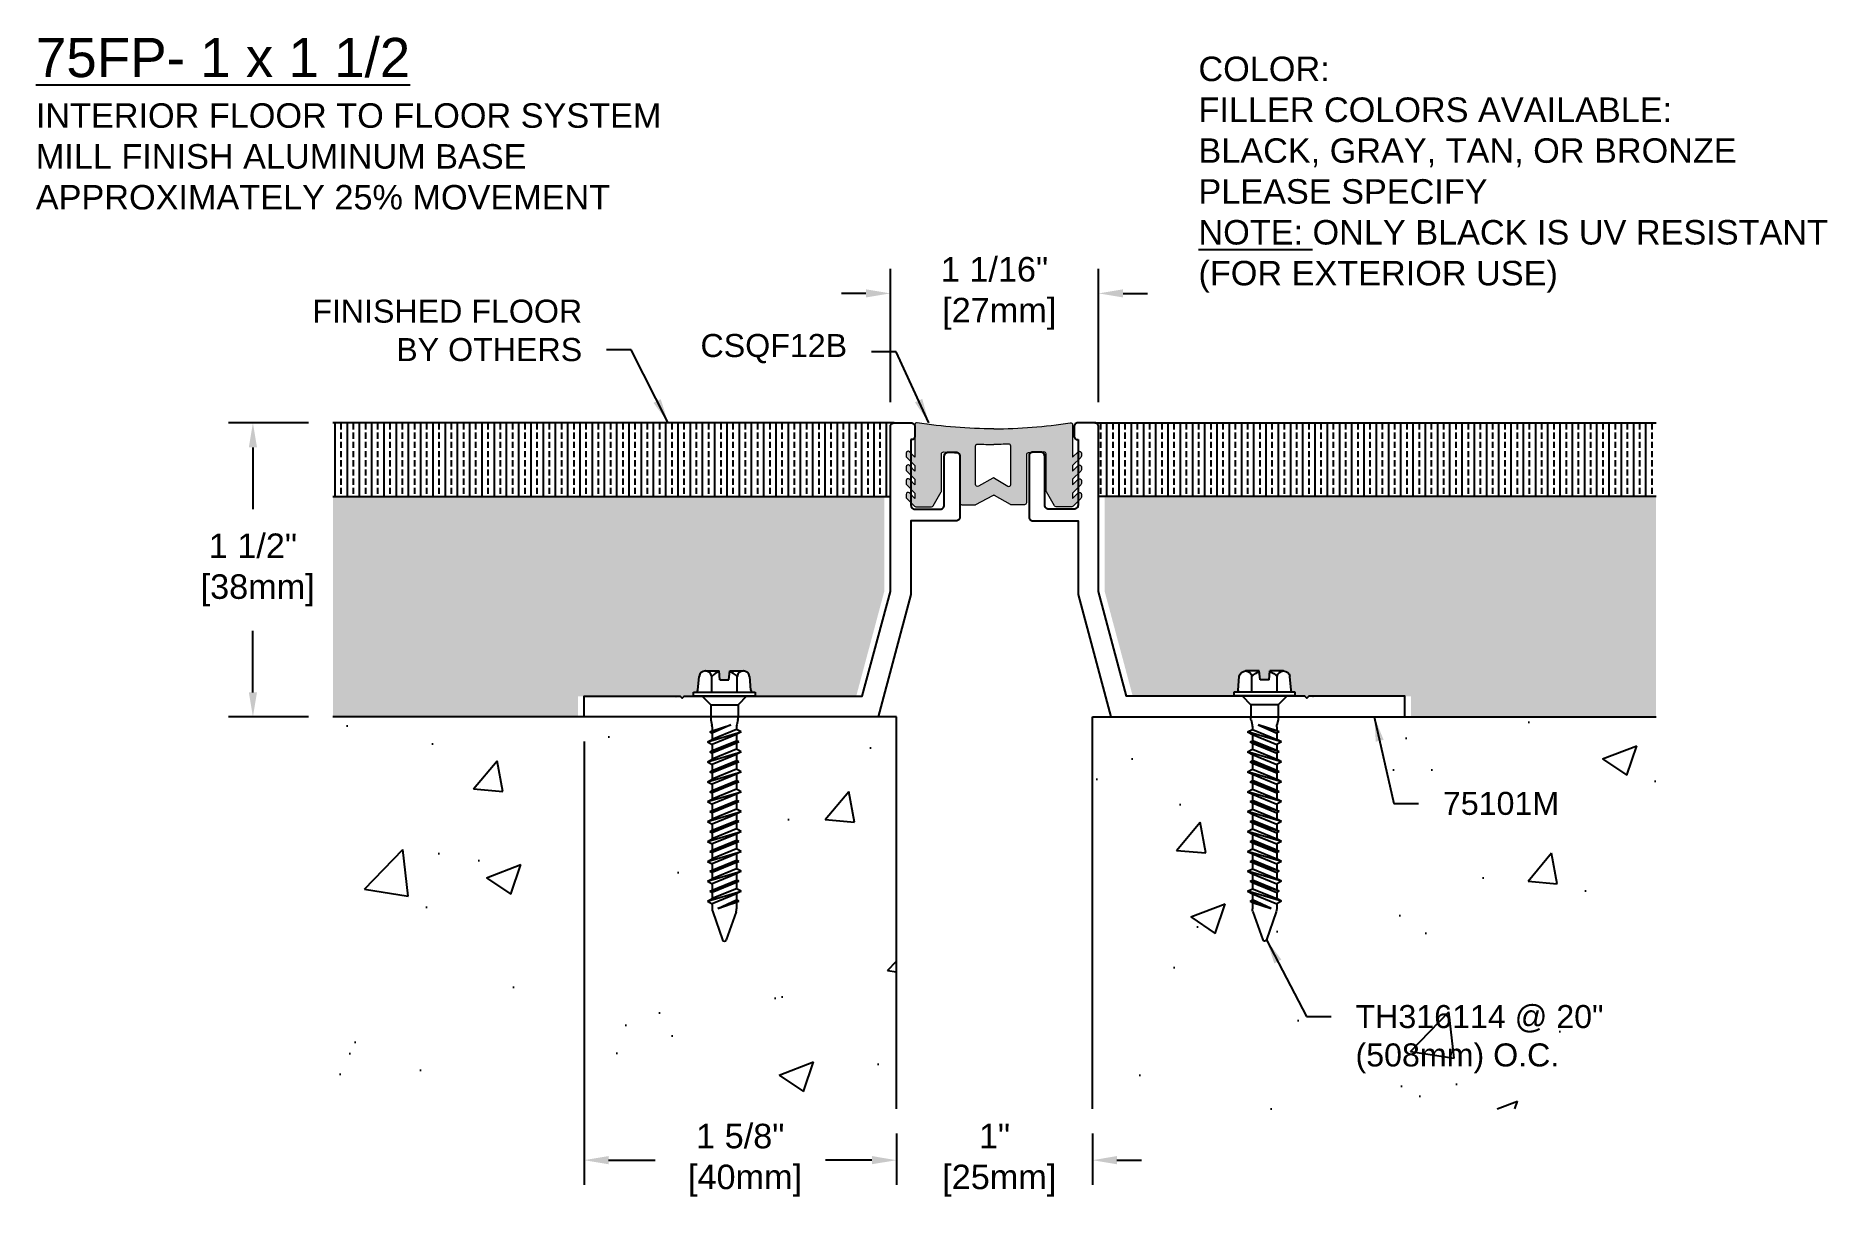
# Model space of a CAD drawing. Header units: inches. Extents: x 0.66 to 9.8, y 1.26 to 7.29.
import ezdxf

# ---------------------------------------------------------------- set-up
doc = ezdxf.new("R2010")
doc.units = ezdxf.units.IN
doc.header["$MEASUREMENT"] = 0
for name, color, linetype in [('Anchors', 4, 'Continuous'), ('Conditions', 1, 'Continuous'), ('Dimensions', 3, 'Continuous'), ('Fillers', 2, 'Continuous'), ('Text', 2, 'Continuous')]:
    doc.layers.add(name, color=color, linetype=linetype)
doc.styles.add('Arial', font='arial.ttf')
doc.styles.get("Standard").update_dxf_attribs({"font": 'arial.ttf'})
doc.dimstyles.new('ARIAL', dxfattribs={"dimtxt": 0.125, "dimasz": 0.125, "dimexe": 0.125, "dimexo": 0.125, "dimgap": 0.125, "dimtad": 0, "dimtih": 1, "dimtoh": 1, "dimdec": 4, "dimzin": 0, "dimdsep": 46, "dimlunit": 4, "dimtxsty": 'Arial', "dimcen": 0.125, "dimadec": 0, "dimazin": 0, "dimtfac": 1, "dimtdec": 4, "dimtofl": 0, "dimtmove": 0, "dimatfit": 3, "dimfxl": 0, "dimfrac": 2, "dimtolj": 1, "dimtzin": 0, "dimarcsym": 0})

# ---------------------------------------------------------------- blocks, each defined once
blk = doc.blocks.new('TH316114')
for p, q in [((-0.1352, 0.029), (-0.129, 0.1001)), ((-0.0968, 0.1275), (-0.0272, 0.1275)), ((-0.0645, 0.0187), (-0.0645, 0.1001)), ((-0.0232, 0.0825), (-0.0272, 0.1275)), ((0.0233, 0.0825), (0.0272, 0.1275)), ((0.0272, 0.1275), (0.0967, 0.1275)), ((0.0645, 0.0187), (0.0645, 0.1001)), ((0.1352, 0.029), (0.129, 0.1001)), ((-0.1568, 0), (-0.1568, 0.0187)), ((-0.1568, 0.0187), (0.1568, 0.0187)), ((-0.1568, 0), (0.1568, 0)), ((-0.1148, 0), (-0.0698, -0.045)), ((-0.0232, 0.0825), (0.0233, 0.0825)), ((0.1148, 0), (0.0698, -0.045)), ((0.1568, 0.0187), (0.1568, 0)), ((-0.0698, -0.045), (-0.0698, -0.1121)), ((-0.0698, -0.045), (0.0698, -0.045)), ((0.0698, -0.045), (0.0698, -0.1121)), ((-0.0737, -0.1836), (0.0321, -0.1471)), ((-0.0737, -0.1836), (-0.0623, -0.1774)), ((-0.0687, -0.1217), (-0.0633, -0.1477)), ((-0.0623, -0.1774), (0.0321, -0.1471)), ((0.0321, -0.1471), (-0.0623, -0.1898)), ((-0.0623, -0.1573), (-0.0623, -0.1774)), ((0.0623, -0.1707), (-0.0623, -0.2215)), ((0.0623, -0.1573), (0.0623, -0.1707)), ((0.0863, -0.1836), (0.0623, -0.1707)), ((0.0687, -0.1217), (0.0633, -0.1477)), ((-0.0862, -0.2344), (0.0863, -0.1836)), ((-0.0862, -0.2344), (-0.0623, -0.2215)), ((-0.0862, -0.2344), (-0.0623, -0.2473)), ((-0.0737, -0.1836), (-0.0623, -0.1898)), ((-0.0737, -0.2852), (0.0737, -0.2344)), ((-0.0623, -0.1898), (-0.0623, -0.2215)), ((0.0623, -0.1965), (-0.0623, -0.2473)), ((-0.0623, -0.279), (0.0623, -0.2282)), ((0.0623, -0.2405), (-0.0623, -0.2913)), ((-0.0623, -0.2473), (-0.0623, -0.279)), ((0.0623, -0.2722), (-0.0623, -0.323)), ((0.0863, -0.1836), (0.0623, -0.1965)), ((0.0623, -0.1965), (0.0623, -0.2282)), ((0.0737, -0.2344), (0.0623, -0.2282)), ((0.0737, -0.2344), (0.0623, -0.2405)), ((0.0623, -0.2405), (0.0623, -0.2722)), ((0.0863, -0.2852), (0.0623, -0.2722)), ((-0.0862, -0.3359), (0.0863, -0.2852)), ((-0.0862, -0.3359), (-0.0623, -0.323)), ((-0.0862, -0.3359), (-0.0623, -0.3489)), ((-0.0737, -0.2852), (-0.0623, -0.279)), ((-0.0737, -0.2852), (-0.0623, -0.2913)), ((-0.0737, -0.3867), (0.0737, -0.3359)), ((-0.0623, -0.2913), (-0.0623, -0.323)), ((0.0623, -0.2981), (-0.0623, -0.3489)), ((-0.0623, -0.3806), (0.0623, -0.3298)), ((0.0623, -0.3421), (-0.0623, -0.3929)), ((-0.0623, -0.3489), (-0.0623, -0.3806)), ((0.0863, -0.2852), (0.0623, -0.2981)), ((0.0623, -0.2981), (0.0623, -0.3298)), ((0.0737, -0.3359), (0.0623, -0.3298)), ((0.0737, -0.3359), (0.0623, -0.3421)), ((0.0623, -0.3421), (0.0623, -0.3738)), ((-0.0862, -0.4375), (0.0863, -0.3867)), ((-0.0862, -0.4375), (-0.0623, -0.4246)), ((-0.0862, -0.4375), (-0.0623, -0.4504)), ((-0.0737, -0.3867), (-0.0623, -0.3806)), ((-0.0737, -0.3867), (-0.0623, -0.3929)), ((-0.0737, -0.4883), (0.0737, -0.4375)), ((0.0623, -0.3738), (-0.0623, -0.4246)), ((-0.0623, -0.3929), (-0.0623, -0.4246)), ((0.0623, -0.3996), (-0.0623, -0.4504)), ((-0.0623, -0.4821), (0.0623, -0.4313)), ((0.0623, -0.4437), (-0.0623, -0.4944)), ((-0.0623, -0.4504), (-0.0623, -0.4821)), ((0.0863, -0.3867), (0.0623, -0.3738)), ((0.0863, -0.3867), (0.0623, -0.3996)), ((0.0623, -0.3996), (0.0623, -0.4313)), ((0.0737, -0.4375), (0.0623, -0.4313)), ((0.0737, -0.4375), (0.0623, -0.4437)), ((0.0623, -0.4437), (0.0623, -0.4754)), ((-0.0862, -0.5391), (0.0863, -0.4883)), ((-0.0862, -0.5391), (-0.0623, -0.5261)), ((-0.0862, -0.5391), (-0.0623, -0.552)), ((-0.0737, -0.4883), (-0.0623, -0.4821)), ((-0.0737, -0.4883), (-0.0623, -0.4944)), ((-0.0737, -0.5898), (0.0737, -0.5391)), ((0.0623, -0.4754), (-0.0623, -0.5261)), ((-0.0623, -0.4944), (-0.0623, -0.5261)), ((0.0623, -0.5012), (-0.0623, -0.552)), ((-0.0623, -0.5837), (0.0623, -0.5329)), ((0.0623, -0.5452), (-0.0623, -0.596)), ((0.0863, -0.4883), (0.0623, -0.4754)), ((0.0863, -0.4883), (0.0623, -0.5012)), ((0.0623, -0.5012), (0.0623, -0.5329)), ((0.0737, -0.5391), (0.0623, -0.5329)), ((0.0737, -0.5391), (0.0623, -0.5452)), ((0.0623, -0.5452), (0.0623, -0.5769)), ((-0.0862, -0.6406), (0.0863, -0.5898)), ((-0.0862, -0.6406), (-0.0623, -0.6277)), ((-0.0737, -0.5898), (-0.0623, -0.5837)), ((-0.0737, -0.5898), (-0.0623, -0.596)), ((-0.0623, -0.552), (-0.0623, -0.5837)), ((0.0623, -0.5769), (-0.0623, -0.6277)), ((-0.0623, -0.596), (-0.0623, -0.6277)), ((0.0623, -0.6028), (-0.0623, -0.6535)), ((-0.0623, -0.6852), (0.0623, -0.6345)), ((0.0863, -0.5898), (0.0623, -0.5769)), ((0.0863, -0.5898), (0.0623, -0.6028)), ((0.0623, -0.6028), (0.0623, -0.6345)), ((0.0737, -0.6406), (0.0623, -0.6345)), ((-0.0862, -0.6406), (-0.0623, -0.6535)), ((-0.0862, -0.7422), (0.0863, -0.6914)), ((-0.0862, -0.7422), (-0.0623, -0.7293)), ((-0.0737, -0.6914), (0.0737, -0.6406)), ((-0.0737, -0.6914), (-0.0623, -0.6852)), ((-0.0737, -0.6914), (-0.0623, -0.6976)), ((0.0623, -0.6468), (-0.0623, -0.6976)), ((-0.0623, -0.6535), (-0.0623, -0.6852)), ((0.0623, -0.6785), (-0.0623, -0.7293)), ((-0.0623, -0.6976), (-0.0623, -0.7293)), ((0.0623, -0.7043), (-0.0623, -0.7551)), ((0.0737, -0.6406), (0.0623, -0.6468)), ((0.0623, -0.6468), (0.0623, -0.6785)), ((0.0863, -0.6914), (0.0623, -0.6785)), ((0.0863, -0.6914), (0.0623, -0.7043)), ((0.0623, -0.7043), (0.0623, -0.736)), ((-0.0862, -0.7422), (-0.0623, -0.7551)), ((-0.0862, -0.8437), (0.0863, -0.793)), ((-0.0737, -0.793), (0.0737, -0.7422)), ((-0.0737, -0.793), (-0.0623, -0.7868)), ((-0.0737, -0.793), (-0.0623, -0.7991)), ((-0.0623, -0.7868), (0.0623, -0.736)), ((0.0623, -0.7484), (-0.0623, -0.7991)), ((-0.0623, -0.7551), (-0.0623, -0.7868)), ((0.0623, -0.78), (-0.0623, -0.8308)), ((-0.0623, -0.7991), (-0.0623, -0.8308)), ((0.0623, -0.8059), (-0.0623, -0.8567)), ((0.0737, -0.7422), (0.0623, -0.736)), ((0.0737, -0.7422), (0.0623, -0.7484)), ((0.0623, -0.7484), (0.0623, -0.78)), ((0.0863, -0.793), (0.0623, -0.78)), ((0.0863, -0.793), (0.0623, -0.8059)), ((0.0623, -0.8059), (0.0623, -0.8376)), ((-0.0862, -0.8437), (-0.0623, -0.8308)), ((-0.0862, -0.8437), (-0.0623, -0.8567)), ((-0.0862, -0.9453), (0.0863, -0.8945)), ((-0.0737, -0.8945), (0.0737, -0.8437)), ((-0.0737, -0.8945), (-0.0623, -0.8884)), ((-0.0737, -0.8945), (-0.0623, -0.9007)), ((-0.0623, -0.8884), (0.0623, -0.8376)), ((0.0623, -0.8499), (-0.0623, -0.9007)), ((-0.0623, -0.8567), (-0.0623, -0.8884)), ((0.0623, -0.8816), (-0.0623, -0.9324)), ((-0.0623, -0.9007), (-0.0623, -0.9324)), ((0.0623, -0.9075), (-0.0623, -0.9582)), ((0.0737, -0.8437), (0.0623, -0.8376)), ((0.0737, -0.8437), (0.0623, -0.8499)), ((0.0623, -0.8499), (0.0623, -0.8816)), ((0.0863, -0.8945), (0.0623, -0.8816)), ((0.0863, -0.8945), (0.0623, -0.9075)), ((0.0623, -0.9075), (0.0623, -0.9391)), ((-0.0862, -0.9453), (-0.0623, -0.9324)), ((-0.0862, -0.9453), (-0.0623, -0.9582)), ((-0.0862, -1.0469), (0.0863, -0.9961)), ((-0.0737, -0.9961), (0.0737, -0.9453)), ((-0.0737, -0.9961), (-0.0623, -0.9899)), ((-0.0737, -0.9961), (-0.0623, -1.0023)), ((-0.0623, -0.9899), (0.0623, -0.9391)), ((0.0623, -0.9515), (-0.0623, -1.0023)), ((-0.0623, -0.9582), (-0.0623, -0.9899)), ((0.0623, -0.9832), (-0.0623, -1.034)), ((-0.0623, -1.0023), (-0.0623, -1.034)), ((0.0737, -0.9453), (0.0623, -0.9391)), ((0.0737, -0.9453), (0.0623, -0.9515)), ((0.0623, -0.9515), (0.0623, -0.9832)), ((0.0863, -0.9961), (0.0623, -0.9832)), ((0.0863, -0.9961), (0.0623, -1.009)), ((-0.0862, -1.0469), (-0.0623, -1.034)), ((-0.0862, -1.0469), (-0.0623, -1.0598)), ((0.0623, -1.009), (-0.0623, -1.0598)), ((-0.0623, -1.0598), (-0.0623, -1.0857)), ((-0.0335, -1.0838), (0.0623, -1.0407)), ((-0.0335, -1.0838), (0.0737, -1.0469)), ((0.0623, -1.053), (-0.0335, -1.0838)), ((0.0623, -1.009), (0.0623, -1.0407)), ((0.0737, -1.0469), (0.0623, -1.0407)), ((0.0737, -1.0469), (0.0623, -1.053)), ((0.0623, -1.053), (0.0623, -1.0857)), ((-0.0596, -1.101), (-0.0096, -1.2438)), ((0.0596, -1.101), (0.0096, -1.2438))]:
    blk.add_line(p, q)
for centre, radius, start, end in [((-0.0968, 0.0948), 0.0327, 9.28497, 170.71503), ((0, 0.0379), 0.0896, 107.42152, 136.04074), ((0, 0.0379), 0.0896, 43.95926, 72.57848), ((0.0967, 0.0948), 0.0327, 9.28497, 170.71503), ((-0.1464, 0.03), 0.0112, 270, 355), ((0.1464, 0.03), 0.0112, 185, 270), ((-0.0232, -0.1121), 0.0465, 180, 191.9357), ((-0.1088, -0.1573), 0.0465, 0, 11.9357), ((0.1088, -0.1573), 0.0465, 168.0643, 180), ((0.0233, -0.1121), 0.0465, 348.0643, 0), ((-0.0158, -1.0857), 0.0465, 180, 199.30575), ((0.0158, -1.0857), 0.0465, 340.69425, 0), ((0, -1.2394), 0.0106, 204.10008, 335.89992)]:
    blk.add_arc(centre, radius, start, end)
blk = doc.blocks.new('*D1')
at = {"layer": 'Defpoints', "color": 0}
for p in [(5.0514, 1.8157), (6.0514, 1.8157), (5.0514, 1.5546)]:
    blk.add_point(p, dxfattribs=at)
at = {"layer": 'Dimensions', "color": 0, "lineweight": -2}
for p, q in [((5.0514, 1.6907), (5.0514, 1.4296)), ((6.0514, 1.6907), (6.0514, 1.4296)), ((4.9264, 1.5546), (4.8014, 1.5546)), ((6.1764, 1.5546), (6.3014, 1.5546))]:
    blk.add_line(p, q, dxfattribs=at)
at = {"layer": 'Dimensions', "color": 0}
for points in [[(4.9264, 1.5755), (4.9264, 1.5338), (5.0514, 1.5546)], [(6.1764, 1.5755), (6.1764, 1.5338), (6.0514, 1.5546)]]:
    blk.add_solid(points, dxfattribs=at)
at = {"layer": 'Dimensions', "color": 0, "insert": (5.5514, 1.5546), "char_height": 0.125, "attachment_point": 5, "style": 'Arial'}
blk.add_mtext('\\A1;1"\\P [25mm]', dxfattribs=at)
blk = doc.blocks.new('*D2')
at = {"layer": 'Defpoints', "color": 0}
for p in [(6.0826, 5.9761), (5.0201, 5.2957), (6.0826, 5.2957)]:
    blk.add_point(p, dxfattribs=at)
at = {"layer": 'Dimensions', "color": 0, "lineweight": -2}
for p, q in [((5.0201, 5.4207), (5.0201, 6.1011)), ((6.0826, 5.4207), (6.0826, 6.1011)), ((4.8951, 5.9761), (4.7701, 5.9761)), ((6.2076, 5.9761), (6.3326, 5.9761))]:
    blk.add_line(p, q, dxfattribs=at)
at = {"layer": 'Dimensions', "color": 0}
for points in [[(4.8951, 5.9969), (4.8951, 5.9553), (5.0201, 5.9761)], [(6.2076, 5.9969), (6.2076, 5.9553), (6.0826, 5.9761)]]:
    blk.add_solid(points, dxfattribs=at)
at = {"layer": 'Dimensions', "color": 0, "insert": (5.5514, 5.9761), "char_height": 0.125, "attachment_point": 5, "style": 'Arial'}
blk.add_mtext('\\A1;1 1/16"\\P [27mm]', dxfattribs=at)
blk = doc.blocks.new('*D3')
at = {"layer": 'Defpoints', "color": 0}
for p in [(2.1762, 5.3157), (1.7682, 3.8157), (2.1762, 3.8157)]:
    blk.add_point(p, dxfattribs=at)
at = {"layer": 'Dimensions', "color": 0, "lineweight": -2}
for p, q in [((2.0512, 5.3157), (1.6432, 5.3157)), ((1.7682, 5.1907), (1.7682, 4.8761)), ((1.7682, 3.9407), (1.7682, 4.2554)), ((2.0512, 3.8157), (1.6432, 3.8157))]:
    blk.add_line(p, q, dxfattribs=at)
at = {"layer": 'Dimensions', "color": 0}
for points in [[(1.7474, 5.1907), (1.789, 5.1907), (1.7682, 5.3157)], [(1.7474, 3.9407), (1.789, 3.9407), (1.7682, 3.8157)]]:
    blk.add_solid(points, dxfattribs=at)
at = {"layer": 'Dimensions', "color": 0, "insert": (1.7682, 4.5657), "char_height": 0.125, "attachment_point": 5, "style": 'Arial'}
blk.add_mtext('\\A1;1 1/2"\\P [38mm]', dxfattribs=at)
blk = doc.blocks.new('*D4')
at = {"layer": 'Defpoints', "color": 0}
for p in [(3.4576, 3.8157), (5.0514, 1.8157), (3.4576, 1.5546)]:
    blk.add_point(p, dxfattribs=at)
at = {"layer": 'Dimensions', "color": 0, "lineweight": -2}
for p, q in [((3.4576, 3.6907), (3.4576, 1.4296)), ((5.0514, 1.6907), (5.0514, 1.4296)), ((3.5826, 1.5546), (3.8198, 1.5546)), ((4.9264, 1.5546), (4.6892, 1.5546))]:
    blk.add_line(p, q, dxfattribs=at)
at = {"layer": 'Dimensions', "color": 0}
for points in [[(3.5826, 1.5755), (3.5826, 1.5338), (3.4576, 1.5546)], [(4.9264, 1.5755), (4.9264, 1.5338), (5.0514, 1.5546)]]:
    blk.add_solid(points, dxfattribs=at)
at = {"layer": 'Dimensions', "color": 0, "insert": (4.2545, 1.5546), "char_height": 0.125, "attachment_point": 5, "style": 'Arial'}
blk.add_mtext('\\A1;1 5/8"\\P [40mm]', dxfattribs=at)
blk = doc.blocks.new('75101M')
blk.add_lwpolyline([(5.9776, 5.2307), (5.9776, 4.8957, -0.414214), (5.9576, 4.8757), (5.8276, 4.8757, -0.414214), (5.8076, 4.8957), (5.8076, 5.1457, 0.414214), (5.7876, 5.1657), (5.7476, 5.1657, 0.414214), (5.7276, 5.1457), (5.7276, 4.8357, 0.414214), (5.7476, 4.8157), (5.9776, 4.8157), (5.9776, 4.4409), (6.1451, 3.8157), (7.6451, 3.8157), (7.6451, 3.9207), (7.1551, 3.9207), (7.1451, 3.9107), (7.1351, 3.9207), (6.2257, 3.9207), (6.0826, 4.4547), (6.0826, 5.2957, 0.414214), (6.0626, 5.3157), (5.9776, 5.3157, 0.414214), (5.9576, 5.2957), (5.9576, 5.249, 0.198912), (5.9635, 5.2349), (5.9676, 5.2307)], format="xyb", close=True)
blk = doc.blocks.new('CSQF12B')
h = blk.add_hatch(color=256)
h.dxf.hatch_style = 1
h.paths.add_polyline_path([(0.0565, 0.4282, 0.460373), (0.045, 0.4183), (0.045, 0.2524), (0.0171, 0.2804, 0.668179), (0, 0.2733), (0, 0.2591, 0.198912), (0.0029, 0.2521), (0.045, 0.21), (0.045, 0.1824), (0.0171, 0.2104, 0.668179), (0, 0.2033), (0, 0.1891, 0.198912), (0.0029, 0.1821), (0.045, 0.14), (0.045, 0.1124), (0.0171, 0.1404, 0.668179), (0, 0.1333), (0, 0.1191, 0.198912), (0.0029, 0.1121), (0.045, 0.07), (0.045, 0.0424), (0.0171, 0.0704, 0.668179), (0, 0.0633), (0, 0.0491, 0.198912), (0.0029, 0.0421), (0.0421, 0.0029, 0.198912), (0.0491, 0), (0.1292, 0, 0.267949), (0.1379, 0.005), (0.1787, 0.0756, 0.131652), (0.18, 0.0806), (0.18, 0.2698, -0.442532), (0.191, 0.2797, 0.004205), (0.2648, 0.2748, -0.402093), (0.2744, 0.2648), (0.2744, 0.02, 0.414214), (0.2844, 0.01), (0.3522, 0.01, 0.107936), (0.3563, 0.0109), (0.4428, 0.0581, -0.107936), (0.447, 0.059, -0.107936), (0.4512, 0.0581), (0.5316, 0.0109, 0.107936), (0.5357, 0.01), (0.6036, 0.01, 0.414214), (0.6136, 0.02), (0.6136, 0.2648, -0.404634), (0.6232, 0.2748, 0.003884), (0.703, 0.2797, -0.442532), (0.714, 0.2698), (0.714, 0.0806, 0.131652), (0.7153, 0.0756), (0.7561, 0.005, 0.267949), (0.7648, 0), (0.8449, 0, 0.198912), (0.8519, 0.0029), (0.8911, 0.0421, 0.198912), (0.894, 0.0491), (0.894, 0.0633, 0.668179), (0.8769, 0.0704), (0.849, 0.0424), (0.849, 0.07), (0.8911, 0.1121, 0.198912), (0.894, 0.1191), (0.894, 0.1333, 0.668179), (0.8769, 0.1404), (0.849, 0.1124), (0.849, 0.14), (0.8911, 0.1821, 0.198912), (0.894, 0.1891), (0.894, 0.2033, 0.668179), (0.8769, 0.2104), (0.849, 0.1824), (0.849, 0.21), (0.8911, 0.2521, 0.198912), (0.894, 0.2591), (0.894, 0.2733, 0.668179), (0.8769, 0.2804), (0.849, 0.2524), (0.849, 0.4183, 0.460373), (0.8375, 0.4282, -0.038767), (0.447, 0.3978, -0.038767)])
h.paths.add_polyline_path([(0.447, 0.3179, 0.010105), (0.523, 0.3197, -0.429277), (0.5336, 0.3097), (0.5336, 0.1136, -0.546586), (0.5194, 0.1045), (0.4512, 0.1461, 0.107936), (0.447, 0.147, 0.107936), (0.4428, 0.1461), (0.3685, 0.1045, -0.546586), (0.3544, 0.1136), (0.3544, 0.3097, -0.42734), (0.3648, 0.3197, 0.009366)], flags=16)
at = {"color": 7, "linetype": 'Continuous', "lineweight": 15}
for points in [[(0.447, 0.3978, -0.038767), (0.0565, 0.4282, 0.460373), (0.045, 0.4183), (0.045, 0.2524), (0.0171, 0.2804, 0.668179), (0, 0.2733), (0, 0.2591, 0.198912), (0.0029, 0.2521), (0.045, 0.21), (0.045, 0.1824), (0.0171, 0.2104, 0.668179), (0, 0.2033), (0, 0.1891, 0.198912), (0.0029, 0.1821), (0.045, 0.14), (0.045, 0.1124), (0.0171, 0.1404, 0.668179), (0, 0.1333), (0, 0.1191, 0.198912), (0.0029, 0.1121), (0.045, 0.07), (0.045, 0.0424), (0.0171, 0.0704, 0.668179), (0, 0.0633), (0, 0.0491, 0.198912), (0.0029, 0.0421), (0.0421, 0.0029, 0.198912), (0.0491, 0), (0.1292, 0, 0.267949), (0.1379, 0.005), (0.1787, 0.0756, 0.131652), (0.18, 0.0806), (0.18, 0.2698, -0.442532), (0.191, 0.2797, 0.004223), (0.2651, 0.2748, -0.392684), (0.2744, 0.2648), (0.2744, 0.02, 0.414214), (0.2844, 0.01), (0.3522, 0.01, 0.107936), (0.3563, 0.0109), (0.4428, 0.0581, -0.107936), (0.447, 0.059, -0.107936)], [(0.447, 0.3978, 0.038767), (0.8375, 0.4282, -0.460373), (0.849, 0.4183), (0.849, 0.2524), (0.8769, 0.2804, -0.668179), (0.894, 0.2733), (0.894, 0.2591, -0.198912), (0.8911, 0.2521), (0.849, 0.21), (0.849, 0.1824), (0.8769, 0.2104, -0.668179), (0.894, 0.2033), (0.894, 0.1891, -0.198912), (0.8911, 0.1821), (0.849, 0.14), (0.849, 0.1124), (0.8769, 0.1404, -0.668179), (0.894, 0.1333), (0.894, 0.1191, -0.198912), (0.8911, 0.1121), (0.849, 0.07), (0.849, 0.0424), (0.8769, 0.0704, -0.668179), (0.894, 0.0633), (0.894, 0.0491, -0.198912), (0.8911, 0.0421), (0.8519, 0.0029, -0.198912), (0.8449, 0), (0.7648, 0, -0.267949), (0.7561, 0.005), (0.7153, 0.0756, -0.131652), (0.714, 0.0806), (0.714, 0.2698, 0.442532), (0.703, 0.2797, -0.003904), (0.6228, 0.2748, 0.392684), (0.6136, 0.2648), (0.6136, 0.02, -0.414214), (0.6036, 0.01), (0.5357, 0.01, -0.107936), (0.5316, 0.0109), (0.4512, 0.0581, 0.107936), (0.447, 0.059, 0.107936)], [(0.447, 0.147, 0.107936), (0.4428, 0.1461), (0.3685, 0.1045, -0.546586), (0.3544, 0.1136), (0.3544, 0.3097, -0.42533), (0.3647, 0.3197, 0.009374), (0.447, 0.3179, 0.009374)], [(0.447, 0.147, -0.107936), (0.4512, 0.1461), (0.5194, 0.1045, 0.546586), (0.5336, 0.1136), (0.5336, 0.3097, 0.42533), (0.5232, 0.3197, -0.010123), (0.447, 0.3179, -0.009374)]]:
    blk.add_lwpolyline(points, format="xyb", dxfattribs=at)

msp = doc.modelspace()

# ---------------------------------------------------------------- hatches: boundary and pattern name
at = {"layer": 'Conditions'}
h = msp.add_hatch(dxfattribs=at)
h.set_pattern_fill('ANSI33', color=256, scale=0.25, angle=45, style=0)
h.paths.add_polyline_path([(5.02013, 4.94073), (5.02013, 5.29573, -0.4142136), (5.04013, 5.31573), (2.17618, 5.31573), (2.17618, 4.94073)])
h = msp.add_hatch(dxfattribs=at)
h.set_pattern_fill('ANSI33', color=256, scale=0.25, angle=45, style=0)
h.paths.add_polyline_path([(6.06263, 5.31573, -0.4142136), (6.08263, 5.29573), (6.08263, 4.94073), (8.92658, 4.94073), (8.92658, 5.31573)])
h = msp.add_hatch(dxfattribs=at)
h.set_pattern_fill('AR-SAND', color=256, scale=0.0625, style=0)
h.paths.add_polyline_path([(4.98888, 4.94073), (2.17618, 4.94073), (2.17618, 3.81573), (3.42638, 3.81573), (3.42638, 3.92073), (3.91638, 3.92073), (3.92638, 3.91073), (3.93638, 3.92073), (4.0167, 3.92073), (4.0167, 3.94131), (4.02703, 3.94131, 0.3888787), (4.03824, 3.95158), (4.04445, 4.02266, -0.3675075), (4.0767, 4.05006), (4.14627, 4.05006), (4.1502, 4.00506), (4.1967, 4.00506), (4.20064, 4.05006), (4.2702, 4.05006, -0.3675075), (4.30245, 4.02266), (4.30867, 3.95158, 0.3888787), (4.31988, 3.94131), (4.3302, 3.94131), (4.3302, 3.92073), (4.84581, 3.92073), (4.98888, 4.45468)])
h.paths.add_polyline_path([(8.92658, 4.94073), (6.11388, 4.94073), (6.11388, 4.45468), (6.25695, 3.92073), (6.77256, 3.92073), (6.77256, 3.94131), (6.78288, 3.94131, 0.3888787), (6.79409, 3.95158), (6.80031, 4.02266, -0.3675075), (6.83256, 4.05006), (6.90212, 4.05006), (6.90606, 4.00506), (6.95256, 4.00506), (6.95649, 4.05006), (7.02606, 4.05006, -0.3675075), (7.05831, 4.02266), (7.06452, 3.95158, 0.3888787), (7.07573, 3.94131), (7.08606, 3.94131), (7.08606, 3.92073), (7.16638, 3.92073), (7.17638, 3.91073), (7.18638, 3.92073), (7.67638, 3.92073), (7.67638, 3.81573), (8.92658, 3.81573)])
h = msp.add_hatch(dxfattribs=at)
h.set_pattern_fill('AR-CONC', color=256, scale=0.25, style=0)
h.paths.add_polyline_path([(4.1112, 2.86276), (4.0872, 2.87569), (4.1112, 2.88861), (4.1112, 2.92031), (4.09976, 2.92647), (4.1112, 2.93263), (4.1112, 2.96433), (4.0872, 2.97725), (4.1112, 2.99018), (4.1112, 3.02187), (4.09976, 3.02803), (4.1112, 3.0342), (4.1112, 3.06589), (4.0872, 3.07881), (4.1112, 3.09174), (4.1112, 3.12343), (4.09976, 3.12959), (4.1112, 3.13576), (4.1112, 3.16745), (4.0872, 3.18038), (4.1112, 3.1933), (4.1112, 3.22499), (4.09976, 3.23116), (4.1112, 3.23732), (4.1112, 3.26901), (4.0872, 3.28194), (4.1112, 3.29486), (4.1112, 3.32656), (4.09976, 3.33272), (4.1112, 3.33888), (4.1112, 3.37058), (4.0872, 3.3835), (4.1112, 3.39643), (4.1112, 3.42812), (4.09976, 3.43428), (4.1112, 3.44045), (4.1112, 3.47214), (4.0872, 3.48506), (4.1112, 3.49799), (4.1112, 3.52968), (4.09976, 3.53584), (4.1112, 3.54201), (4.1112, 3.5737), (4.0872, 3.58663), (4.1112, 3.59955), (4.1112, 3.63124), (4.09976, 3.63741), (4.1112, 3.64357), (4.1112, 3.67526), (4.0872, 3.68819), (4.1112, 3.70111), (4.1112, 3.73281), (4.09976, 3.73897), (4.1112, 3.74513), (4.1112, 3.76526, 0.0521265), (4.1102, 3.77488), (4.1037, 3.80561), (4.1037, 3.81573), (2.17618, 3.81573), (2.17618, 1.81573), (5.05138, 1.81573), (5.05138, 3.81573), (4.2432, 3.81573), (4.2432, 3.80561), (4.23671, 3.77488, 0.0521265), (4.2357, 3.76526), (4.2357, 3.75189), (4.2597, 3.73897), (4.2357, 3.72604), (4.2357, 3.69435), (4.24715, 3.68819), (4.2357, 3.68202), (4.2357, 3.65033), (4.2597, 3.63741), (4.2357, 3.62448), (4.2357, 3.59279), (4.24715, 3.58663), (4.2357, 3.58046), (4.2357, 3.54877), (4.2597, 3.53584), (4.2357, 3.52292), (4.2357, 3.49123), (4.24715, 3.48506), (4.2357, 3.4789), (4.2357, 3.44721), (4.2597, 3.43428), (4.2357, 3.42136), (4.2357, 3.38966), (4.24715, 3.3835), (4.2357, 3.37734), (4.2357, 3.34564), (4.2597, 3.33272), (4.2357, 3.31979), (4.2357, 3.2881), (4.24715, 3.28194), (4.2357, 3.27577), (4.2357, 3.24408), (4.2597, 3.23116), (4.2357, 3.21823), (4.2357, 3.18654), (4.24715, 3.18038), (4.2357, 3.17421), (4.2357, 3.14252), (4.2597, 3.12959), (4.2357, 3.11667), (4.2357, 3.08498), (4.24715, 3.07881), (4.2357, 3.07265), (4.2357, 3.04096), (4.2597, 3.02803), (4.2357, 3.01511), (4.2357, 2.98341), (4.24715, 2.97725), (4.2357, 2.97109), (4.2357, 2.93939), (4.2597, 2.92647), (4.2357, 2.91354), (4.2357, 2.88185), (4.24715, 2.87569), (4.2357, 2.86952), (4.2357, 2.8369, -0.084437), (4.23309, 2.82153), (4.18368, 2.68048, -0.7741233), (4.16323, 2.68048), (4.11382, 2.82153, -0.084437), (4.1112, 2.8369)])
h.paths.add_polyline_path([(6.86967, 2.82153, -0.084437), (6.86706, 2.8369), (6.86706, 2.86952), (6.85561, 2.87569), (6.86706, 2.88185), (6.86706, 2.91354), (6.84306, 2.92647), (6.86706, 2.93939), (6.86706, 2.97109), (6.85561, 2.97725), (6.86706, 2.98341), (6.86706, 3.01511), (6.84306, 3.02803), (6.86706, 3.04096), (6.86706, 3.07265), (6.85561, 3.07881), (6.86706, 3.08498), (6.86706, 3.11667), (6.84306, 3.12959), (6.86706, 3.14252), (6.86706, 3.17421), (6.85561, 3.18038), (6.86706, 3.18654), (6.86706, 3.21823), (6.84306, 3.23116), (6.86706, 3.24408), (6.86706, 3.27577), (6.85561, 3.28194), (6.86706, 3.2881), (6.86706, 3.31979), (6.84306, 3.33272), (6.86706, 3.34564), (6.86706, 3.37734), (6.85561, 3.3835), (6.86706, 3.38966), (6.86706, 3.42136), (6.84306, 3.43428), (6.86706, 3.44721), (6.86706, 3.4789), (6.85561, 3.48506), (6.86706, 3.49123), (6.86706, 3.52292), (6.84306, 3.53584), (6.86706, 3.54877), (6.86706, 3.58046), (6.85561, 3.58663), (6.86706, 3.59279), (6.86706, 3.62448), (6.84306, 3.63741), (6.86706, 3.65033), (6.86706, 3.68202), (6.85561, 3.68819), (6.86706, 3.69435), (6.86706, 3.72604), (6.84306, 3.73897), (6.86706, 3.75189), (6.86706, 3.76526, 0.0521265), (6.86605, 3.77488), (6.85956, 3.80561), (6.85956, 3.81573), (6.05138, 3.81573), (6.05138, 1.81573), (8.92658, 1.81573), (8.92658, 3.81573), (6.99906, 3.81573), (6.99906, 3.80561), (6.99256, 3.77488, 0.0521265), (6.99156, 3.76526), (6.99156, 3.74513), (7.003, 3.73897), (6.99156, 3.73281), (6.99156, 3.70111), (7.01556, 3.68819), (6.99156, 3.67526), (6.99156, 3.64357), (7.003, 3.63741), (6.99156, 3.63124), (6.99156, 3.59955), (7.01556, 3.58663), (6.99156, 3.5737), (6.99156, 3.54201), (7.003, 3.53584), (6.99156, 3.52968), (6.99156, 3.49799), (7.01556, 3.48506), (6.99156, 3.47214), (6.99156, 3.44045), (7.003, 3.43428), (6.99156, 3.42812), (6.99156, 3.39643), (7.01556, 3.3835), (6.99156, 3.37058), (6.99156, 3.33888), (7.003, 3.33272), (6.99156, 3.32656), (6.99156, 3.29486), (7.01556, 3.28194), (6.99156, 3.26901), (6.99156, 3.23732), (7.003, 3.23116), (6.99156, 3.22499), (6.99156, 3.1933), (7.01556, 3.18038), (6.99156, 3.16745), (6.99156, 3.13576), (7.003, 3.12959), (6.99156, 3.12343), (6.99156, 3.09174), (7.01556, 3.07881), (6.99156, 3.06589), (6.99156, 3.0342), (7.003, 3.02803), (6.99156, 3.02187), (6.99156, 2.99018), (7.01556, 2.97725), (6.99156, 2.96433), (6.99156, 2.93263), (7.003, 2.92647), (6.99156, 2.92031), (6.99156, 2.88861), (7.01556, 2.87569), (6.99156, 2.86276), (6.99156, 2.8369, -0.084437), (6.98894, 2.82153), (6.93953, 2.68048, -0.7741233), (6.91908, 2.68048)])
h.paths.add_polyline_path([(7.36382, 2.37541), (8.8922, 2.37541), (8.8922, 1.96614), (7.36382, 1.96614)], flags=24)

# ---------------------------------------------------------------- linework, layer by layer
for p, q in [((5.04013, 5.31573), (2.17618, 5.31573)), ((6.06263, 5.31573), (8.92658, 5.31573)), ((5.05138, 1.81573), (5.05138, 3.81573)), ((6.05138, 1.81573), (6.05138, 3.81573))]:
    msp.add_line(p, q, dxfattribs=at)
for points in [[(2.17618, 4.94073), (5.02013, 4.94073)], [(8.92658, 4.94073), (6.08263, 4.94073)], [(5.05138, 3.81573), (2.17618, 3.81573)], [(6.05138, 3.81573), (8.92658, 3.81573)]]:
    msp.add_lwpolyline(points, dxfattribs=at)

# ---------------------------------------------------------------- block references
at = {"xscale": -1}
msp.add_blockref('75101M', (11.10276, 0), dxfattribs=at)
msp.add_blockref('75101M', (0, 0))
at = {"layer": 'Anchors'}
msp.add_blockref('TH316114', (4.17345, 3.92256), dxfattribs=at)
at = {"layer": 'Anchors', "xscale": -1}
msp.add_blockref('TH316114', (6.92931, 3.92256), dxfattribs=at)
at = {"layer": 'Fillers'}
msp.add_blockref('CSQF12B', (5.10077, 4.8876), dxfattribs=at)

# ---------------------------------------------------------------- texts
at = {"layer": 'Text', "attachment_point": 1, "style": 'Arial'}
for s, insert, char_height, width in [('{\\L75FP- 1 x 1 1/2\\P\\H0.625x;\\lINTERIOR FLOOR TO FLOOR SYSTEM\\PMILL FINISH ALUMINUM BASE\\PAPPROXIMATELY 25% MOVEMENT}', (0.66073, 7.27922), 0.2, 4.875), ('COLOR:{\\L                   \\~    \\P}FILLER COLORS AVAILABLE:\\PBLACK, GRAY, TAN, OR BRONZE\\PPLEASE SPECIFY\\P{\\LNOTE:} ONLY BLACK IS UV RESISTANT (FOR EXTERIOR USE)', (6.59193, 7.18382), 0.125, 3.5608524)]:
    msp.add_mtext(s, dxfattribs=dict(at, insert=insert, char_height=char_height, width=width))
at = {"layer": 'Text', "char_height": 0.1175}
for s, insert, attachment_point in [('FINISHED FLOOR\\PBY OTHERS', (3.44785, 5.62919), 9), ('\\A1;75101M', (7.83897, 3.43348), 1), ('TH316114 @ 20"\\P(508mm) O.C.', (7.39319, 2.34603), 1)]:
    msp.add_mtext(s, dxfattribs=dict(at, insert=insert, attachment_point=attachment_point))
at = {"layer": 'Text', "insert": (4.79954, 5.61922), "char_height": 0.1175, "attachment_point": 9, "style": 'Arial'}
msp.add_mtext('\\A1;CSQF12B', dxfattribs=at)

# ---------------------------------------------------------------- dimensions: what is measured, and where the dimension line sits
at = {"layer": 'Dimensions'}
for base, p1, p2, picture, middle in [((6.08263, 5.9761), (5.02013, 5.29573), (6.08263, 5.29573), '*D2', (5.55138, 5.9761)), ((3.4576302389, 1.5546416791), (5.0513802399, 1.8157348349), (3.4576302389, 3.8157348349), '*D4', (4.2545052394, 1.5546416791)), ((5.05138, 1.55464), (6.05138, 1.81573), (5.05138, 1.81573), '*D1', (5.55138, 1.55464))]:
    dim = msp.add_linear_dim(base=base, p1=p1, p2=p2, dimstyle='ARIAL', override={"dimscale": 1, "dimpost": '\\X'}, dxfattribs=at)
    dim.commit()
    dim.dimension.update_dxf_attribs({"geometry": picture, "text_midpoint": middle, "dimtype": 160})
dim = msp.add_linear_dim(base=(1.76822, 3.81573), p1=(2.17618, 5.31573), p2=(2.17618, 3.81573), angle=90, dimstyle='ARIAL', override={"dimscale": 1, "dimpost": '\\X'}, dxfattribs=at)
dim.commit()
dim.dimension.update_dxf_attribs({"geometry": '*D3', "text_midpoint": (1.76822, 4.56573), "dimtype": 160})

# ---------------------------------------------------------------- leaders
at = {"layer": 'Text', "annotation_type": 0, "has_hookline": 1}
for points, hookline_direction, text_width in [([(3.887, 5.31573), (3.69785, 5.68794), (3.57285, 5.68794)], 1, 1.36159), ([(7.48898, 3.81573), (7.58897, 3.37473), (7.71397, 3.37473)], 0, 0.57299), ([(6.93895, 2.67881), (7.14319, 2.28728), (7.26819, 2.28728)], 0, 1.25371)]:
    msp.add_leader(points, dimstyle='ARIAL', override={"dimscale": 1}, dxfattribs=dict(at, hookline_direction=hookline_direction, text_width=text_width))
at = {"layer": 'Text'}
msp.add_leader([(5.21661, 5.31573), (5.04954, 5.67797), (4.92454, 5.67797)], dimstyle='ARIAL', dxfattribs=at)

doc.saveas('drawing.dxf')
